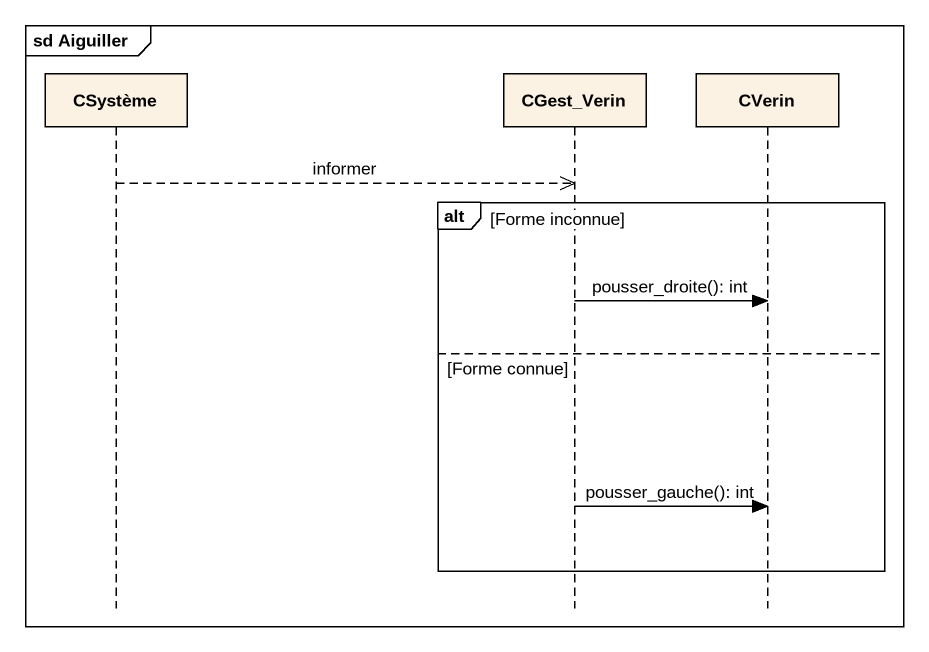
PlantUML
@startuml
mainframe sd Aiguiller
hide footbox
participant CSystème
participant CGest_Verin
participant CVerin

CSystème -->> CGest_Verin : informer
alt Forme inconnue
  CGest_Verin -> CVerin : pousser_droite(): int
else Forme connue
  CGest_Verin -> CVerin : pousser_gauche(): int
end
@enduml
